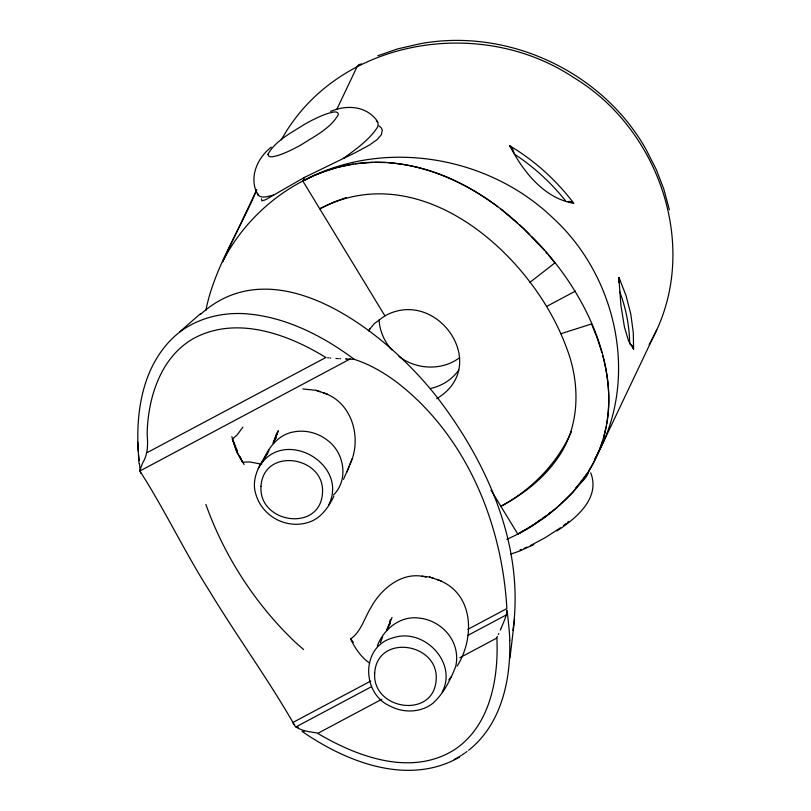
<?xml version="1.0" encoding="UTF-8"?>
<svg xmlns="http://www.w3.org/2000/svg" width="811" height="811" viewBox="0 0 811 811"><rect width="100%" height="100%" fill="white"/><g stroke="black" fill="none" stroke-linecap="round" stroke-linejoin="round"><path stroke-width="1.22" d="M618.864 282.542L619.148 281.599L620.912 305.412L624.46 327.168L628.566 340.955L633.594 349.196L633.3 332.855L630.806 314.131L626.082 295.741L619.026 277.544L619.158 281.549L619.026 277.544M139.958 471.171C164.471 509.247 184.492 551.622 208.974 590.236C236.761 636.219 268.694 679.811 295.245 726.443C301.439 731.056 309.589 731.755 316.979 732.951C356.789 756.592 410.579 776.867 453.947 750.043C490.422 726.22 498.795 678.067 496.859 637.618M389.432 625.676L389.594 623.76M514.579 619.391L509.967 657.974M589.121 470.157C587.661 477.527 581.021 482.464 576.043 487.563M275.922 438.639L276.774 433.064L273.419 443.485L278.305 430.722L272.962 442.988M389.787 624.237L390.466 619.776L389.189 624.734M606.76 424.072C610.744 401.425 608.696 378.027 602.806 355.897M512.937 630.482C524.443 547.78 488.962 466.203 440.028 401.08C391.561 336.666 278.061 243.999 200.57 314.333M205.801 310.613C214.297 267.356 240.127 230.091 256.722 189.825L222.579 261.811C254.583 198.442 326.782 152.813 398.83 163.802C443.587 169.884 484.42 193.2 517.671 223.055M369.299 331.02L369.786 328.637M606.202 427.073L603.668 437.555M261.446 198.837L261.902 200.885L265.349 199.83L304.52 177.366L355.319 152.681L369.471 145.047L377.074 139.654L381.454 134.585L382.285 130.044L381.221 127.844L379.102 125.958M349.754 464.835C362.446 438.954 352.45 402.094 323.396 392.828M501.38 627.653C503.357 622.747 505.729 617.911 506.774 612.69C506.378 599.38 510.656 643.458 509.683 640.376C511.011 680.013 501.218 724.537 468.616 750.266M506.267 614.951L467.906 635.368M588.837 470.948C636.747 392.717 590.438 294.596 531.499 236.295M380.379 642.707L382.68 636.848M602.543 441.275C595.862 462.382 583.596 481.47 568.116 497.204M343.499 479.352L349.328 465.94M346.986 472.063L352.126 458.641M387.1 630.198L391.987 617.435M501.218 628.028L500.803 628.961M500.64 629.346L500.306 630.106M258.253 468.474L267.701 453.146C259.044 464.723 251.004 479.413 255.85 494.254C258.547 503.753 264.913 512.025 273.145 517.408C283.08 523.876 295.802 526.096 307.227 522.71C320.203 519.324 328.465 507.686 333.879 496.17M267.458 453.582L268.999 450.135M328.506 505.334C349.45 464.703 285.279 427.255 260.128 465.261M442.188 692.047C457.86 662.516 423.585 627.339 393.203 637.811C360.834 645.769 361.179 693.942 390.324 706.158C403.584 713.264 421.051 712.697 433.013 703.178C443.627 693.496 450.46 679.871 455.62 666.652C457.475 659.333 456.867 651.497 454.17 644.461C448.605 630.005 434.422 619.553 419.054 618.073C400.37 615.529 383.603 629.032 377.308 646.012M571.481 431.493C557.339 463.507 531.57 489.763 500.884 506.307C522.487 494.781 542.62 479.483 556.822 459.31C580.382 427.215 580.514 383.339 566.352 347.301C532.645 255.232 421.254 155.408 319.737 208.792L333.625 202.192L346.327 197.549M594.858 458.732C640.051 381.17 617.739 276.794 552.473 217.541C487.472 155.337 382.701 137.941 302.807 180.985L384.911 315.844C437.332 286.993 491.76 365.984 436.632 398.708M498.765 633.513L498.329 634.455M497.467 636.331L497.204 636.878M325.951 357.57C287.469 333.828 235.92 315.175 193.079 338.755C160.274 357.742 147.845 398.201 147.136 434.098C147.947 444.185 148.119 453.846 142.817 462.605C141.732 465.332 140.475 468.038 139.979 470.948L350.17 358.949M304.52 177.366L302.807 180.985L312.154 176.382M336.96 109.039L357.073 66.695L358.817 64.606L361.534 63.988M598.042 453.298L656.728 329.824M386.654 629.701L389.868 622.98M457.181 666.064C475.327 637.172 473.837 592.263 437.078 579.541M281.305 139.897C337.214 38.269 480.548 15.125 573.884 77.694C661.675 130.429 702.275 253.843 649.135 344.442M263.626 459.3C269.252 446.526 279.288 434.22 293.805 431.898C305.605 429.607 318.186 432.962 327.573 440.383C344.33 452.65 348.882 479.737 333.544 494.933M587.853 472.509L573.134 491.851L556.387 508.142M242.884 427.174L237.045 434.99L232.392 439.116L237.207 452.771L244.06 464.47M368.366 330.817L374.287 323.63L384.911 315.844M458.823 369.917C452.224 379.518 441.711 386.097 430.377 388.52M448.858 679.871L451.048 676.932M567.426 497.913L561.688 503.449M271.33 147.095C257.057 157.963 248.247 178.42 258.06 195.046C262.146 199.07 268.846 195.958 273.662 195.066M560.938 504.128L545.691 516.627L528.924 527.819M179.991 331.557L200.398 313.766M548.53 513.86L550.314 512.268M555.616 508.791C540.866 521.149 524.423 531.519 506.824 539.335M567.447 522.416L568.704 521.372M566.139 523.47L563.371 525.619M529.918 282.38L554.825 262.967L548.956 255.668M467.024 751.483L465.402 752.669M540.481 519.719L533.435 524.849L517.813 534.114L491.01 490.087M542.488 518.259L545.509 516.06M560.401 527.799L545.509 537.511L530.252 545.641M343.408 158.409C355.309 149.64 367.951 140.962 376.527 128.696C381.292 123.079 374.581 117.413 370.414 114.006C358.938 105.359 343.317 106.038 330.604 111.401M459.584 357.692C442.076 370.962 416.134 369.745 399.002 356.445M556.954 530.921C575.769 518.624 600.687 498.339 590.722 472.833M464.581 753.247L462.067 754.929M369.684 663.155C361.118 657.194 355.015 648.334 350.656 638.977C361.3 631.404 364.382 617.891 371.114 607.277C381.373 588.239 403.249 570.569 426.039 577.138M461.216 755.477L459.492 756.531M527.13 528.894L517.813 534.114M457.739 757.545L458.62 757.048M456.857 758.042L454.099 759.481M147.379 452.497L325.738 357.55M547.192 306.132L575.323 291.159M292.639 722.611L370.739 681.037M467.805 629.366L506.855 608.585C502.06 522.091 465.281 433.601 394.663 380.643C382.295 371.742 368.893 364.007 354.306 359.374C324.309 337.052 289.355 318.662 251.592 314.333C222.873 310.725 191.71 318.611 171.141 339.687C142.533 368.67 135.782 412.079 138.286 451.18M295.853 726.96L371.468 686.704M318.247 733.103L381.788 699.285M459.817 657.741L496.606 638.156M459.502 757.139C408.43 786.396 346.419 762.198 302.067 731.36M533.851 544.597L519.77 550.993L510.818 554.106M314.181 175.48L324.035 171.557M527.109 547.06L524.139 548.317M520.033 549.848L521.341 549.392M377.794 55.756L397.714 48.883L420.321 43.713C507.625 27.594 601.823 71.409 645.627 148.656L656.261 169.479L663.895 189.358L669.359 209.796M326.052 170.847L336.301 167.695M560.857 333.757L591.543 323.944L597.281 338.309L601.843 352.42M338.38 167.147L353.18 164.136M231.845 436.673L235.93 449.872L242.509 462.24L249.606 461.915L261.75 464.216M568.085 201.554C569.727 200.733 575.334 203.48 572.444 203.085C542.975 197.337 522.933 170.959 509.734 145.818C533.719 160 554.825 178.917 571.948 200.875M355.319 163.822L372.624 162.393M374.794 162.342L385.671 162.565M346.52 358.959L354.265 359.364M346.216 358.959L345.435 358.938M340.498 358.756L339.728 358.715M338.349 358.644L337.548 358.594M336.727 358.533L335.916 358.482M387.851 162.697C427.965 165.424 465.859 182.799 497.741 206.673M302.878 388.986L315.955 390.314L327.532 394.237M330.635 358.046L329.773 357.965M328.496 357.844L327.644 357.752M421.852 576.155L429.648 577.027L441.214 580.94M629.741 343.803L632.337 345.841L633.594 349.196M315.955 390.314L319.98 391.683M429.648 577.027L433.662 578.385M376.294 120.981L377.794 122.157M515.401 154.8C534.246 167.279 551.074 182.779 565.237 200.398M303.344 730.985L304.074 731.481M297.515 726.889L298.235 727.406M294.636 724.791L293.207 723.726M500.985 209.147L523.115 228.073L544.394 250.285M303.608 649.581L295.245 642.18C255.272 604.073 224.485 556.427 205.862 504.442M509.734 145.818L512.674 149.285L514.103 152.894M519.445 224.657L529.806 234.592M391.835 349.896C384.373 341.705 379.66 330.969 379.082 319.879M545.935 252.069L547.455 253.863M353.424 642.373L350.656 638.977M572.333 201.351L572.89 202.081M573.265 202.568L573.823 203.297M242.509 462.229L239.904 456.522M237.349 450.754L232.392 439.116M619.736 291.727C625.839 307.998 629.295 325.262 629.681 342.637M258.06 195.046L257.716 193.322M140.638 473.158L140.039 468.93M139.928 468.089L139.421 463.851M139.056 460.455L138.559 454.93M139.066 463.669L137.647 442.036M261.01 486.347C258.293 523.338 320.102 532.746 322.494 492.997C325.211 456.005 263.403 446.587 261.01 486.347M374.692 673.059C371.975 710.041 433.784 719.458 436.186 679.699C438.903 642.717 377.085 633.3 374.692 673.059M267.914 154.323C268.208 158.632 274.524 156.239 277.098 155.702C285.705 153.086 293.744 148.94 301.57 144.591C314.668 136.066 330.614 128.493 338.451 114.422C338.146 110.114 331.841 112.506 329.256 113.043C320.659 115.659 312.62 119.805 304.784 124.164C291.696 132.68 275.75 140.252 267.914 154.323"/></g></svg>
